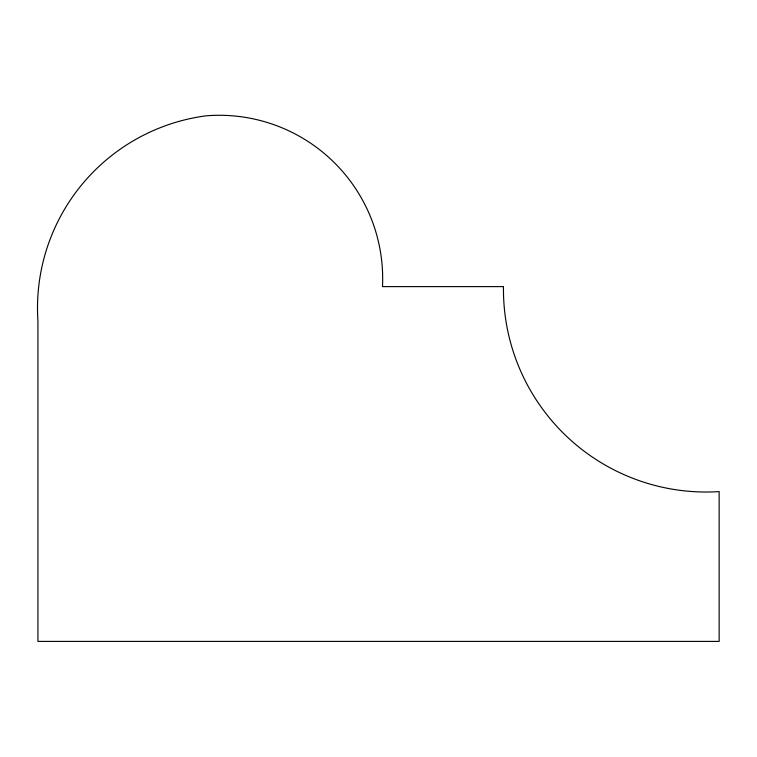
<?xml version="1.0" encoding="UTF-8"?>
<svg xmlns="http://www.w3.org/2000/svg" width="757" height="757" viewBox="0 0 757 757"><rect width="100%" height="100%" fill="white"/><g stroke="black" fill="none" stroke-linecap="round" stroke-linejoin="round"><path stroke-width="1.14" d="M503.471 286.619L382.484 286.619A163.408 163.408 0 0 0 206.254 115.802A193.877 193.877 0 0 0 37.926 320.788L37.926 641.406L719.15 641.406L719.15 491.605A202.687 202.687 0 0 1 503.471 286.619"/></g></svg>
